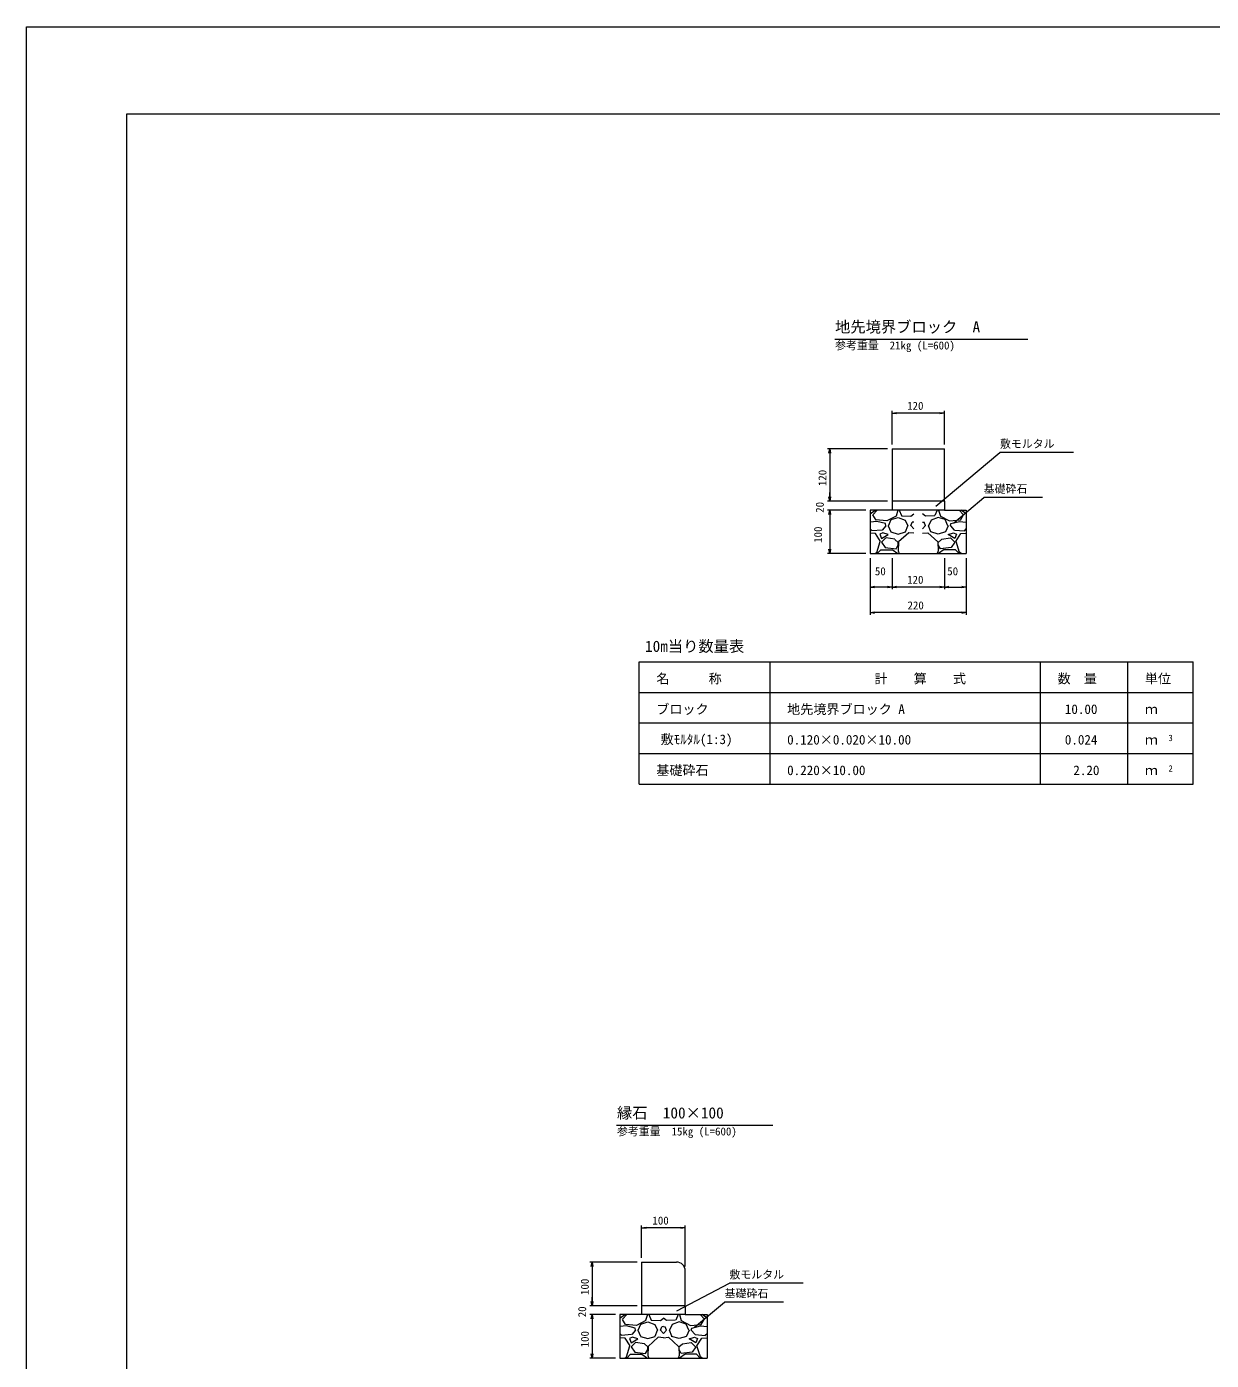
# Model space of a CAD drawing. Units: millimetres on the paper. Extents: x 0 to 841, y 0 to 594.
# Drawn here: x 0 to 271.6, y 288.5 to 594 of the extents above; entities that cross this region are included whole.
import ezdxf
from ezdxf.enums import TextEntityAlignment as Align

# ---------------------------------------------------------------- set-up
doc = ezdxf.new("R2010")
doc.units = ezdxf.units.MM
for name, color, linetype, lineweight in [('D-MTR-FRAM（材料表図枠）', 2, 'Continuous', 18), ('D-STR-DIM（寸法）', 7, 'Continuous', 18), ('D-STR-HTXT（旗揚げ）', 7, 'Continuous', 18), ('D-STR-STRn（構造物）', 7, 'Continuous', 18), ('D-STR（構造物外形線）', 1, 'Continuous', 18), ('D-TTL(外枠）', 2, 'Continuous', 18), ('DEFPOINTS_2', 8, 'Continuous', 18)]:
    doc.layers.add(name, color=color, linetype=linetype, lineweight=lineweight)
for name, color, linetype in [('D-MTR-TXT(文字列）', 7, 'Continuous'), ('D-MTR（材料表タイトル）', 7, 'Continuous'), ('D-STR-TXT（文字）', 7, 'Continuous'), ('D-TTL-TXT（文字）', 7, 'Continuous')]:
    doc.layers.add(name, color=color, linetype=linetype)
doc.styles.add('ＭＳ ゴシック', font='')
doc.styles.get('ＭＳ ゴシック').set_extended_font_data('MS Gothic')

msp = doc.modelspace()

# ---------------------------------------------------------------- linework, layer by layer
at = {"layer": 'D-MTR-FRAM（材料表図枠）'}
for p, q in [((140.41, 448.472), (267.41, 448.472)), ((140.41, 420.472), (140.41, 448.472)), ((170.41, 420.472), (170.41, 448.472)), ((232.41, 420.472), (232.41, 448.472)), ((252.41, 420.472), (252.41, 448.472)), ((267.41, 420.472), (267.41, 448.472)), ((140.41, 441.472), (267.41, 441.472)), ((140.41, 434.472), (267.41, 434.472)), ((140.41, 427.472), (267.41, 427.472)), ((140.41, 420.472), (267.41, 420.472))]:
    msp.add_line(p, q, dxfattribs=at)
at = {"layer": 'D-STR-DIM（寸法）'}
for p, q in [((198.369, 498.268), (198.369, 505.972)), ((198.369, 505.472), (199.369, 505.639)), ((199.369, 505.306), (198.369, 505.472)), ((198.369, 505.472), (199.369, 505.472)), ((209.369, 505.472), (199.369, 505.472)), ((209.369, 505.639), (210.369, 505.472)), ((210.369, 505.472), (209.369, 505.306)), ((210.369, 505.472), (209.369, 505.472)), ((210.369, 498.268), (210.369, 505.972)), ((197.369, 497.268), (183.58, 497.268)), ((183.913, 496.268), (184.08, 497.268)), ((184.08, 497.268), (184.247, 496.268)), ((184.08, 497.268), (184.08, 496.268)), ((184.08, 496.268), (184.08, 486.268)), ((184.08, 485.268), (183.913, 486.268)), ((184.08, 485.268), (183.913, 486.268)), ((184.08, 486.268), (184.08, 487.268)), ((184.247, 486.268), (184.08, 485.268)), ((184.08, 485.268), (184.08, 486.268)), ((184.247, 486.268), (184.08, 485.268)), ((184.08, 485.268), (184.08, 486.268)), ((197.369, 485.268), (183.58, 485.268)), ((197.369, 485.268), (183.58, 485.268)), ((192.369, 483.268), (183.58, 483.268)), ((192.369, 483.268), (183.58, 483.268)), ((183.913, 482.268), (184.08, 483.268)), ((183.913, 482.268), (184.08, 483.268)), ((184.08, 483.268), (184.247, 482.268)), ((184.08, 483.268), (184.08, 482.268)), ((184.08, 483.268), (184.247, 482.268)), ((184.08, 483.268), (184.08, 482.268)), ((184.08, 482.268), (184.08, 474.268)), ((184.08, 482.268), (184.08, 481.268)), ((184.08, 473.268), (183.913, 474.268)), ((184.247, 474.268), (184.08, 473.268)), ((184.08, 473.268), (184.08, 474.268)), ((192.369, 473.268), (183.58, 473.268)), ((193.369, 472.268), (193.369, 465.124)), ((193.369, 472.268), (193.369, 459.249)), ((198.369, 472.268), (198.369, 465.124)), ((198.369, 472.268), (198.369, 465.124)), ((210.369, 472.268), (210.369, 465.124)), ((210.369, 472.268), (210.369, 465.124)), ((215.369, 472.268), (215.369, 465.124)), ((215.369, 472.268), (215.369, 459.249)), ((193.369, 465.624), (194.369, 465.791)), ((194.369, 465.458), (193.369, 465.624)), ((193.369, 465.624), (194.369, 465.624)), ((197.369, 465.624), (194.369, 465.624)), ((197.369, 465.791), (198.369, 465.624)), ((198.369, 465.624), (197.369, 465.458)), ((198.369, 465.624), (197.369, 465.624)), ((198.369, 465.624), (199.369, 465.791)), ((199.369, 465.458), (198.369, 465.624)), ((198.369, 465.624), (199.369, 465.624)), ((209.369, 465.624), (199.369, 465.624)), ((209.369, 465.791), (210.369, 465.624)), ((210.369, 465.624), (209.369, 465.458)), ((210.369, 465.624), (209.369, 465.624)), ((210.369, 465.624), (211.369, 465.791)), ((211.369, 465.458), (210.369, 465.624)), ((210.369, 465.624), (211.369, 465.624)), ((211.369, 465.624), (214.369, 465.624)), ((214.369, 465.791), (215.369, 465.624)), ((215.369, 465.624), (214.369, 465.458)), ((215.369, 465.624), (214.369, 465.624)), ((193.369, 459.749), (194.369, 459.916)), ((194.369, 459.582), (193.369, 459.749)), ((193.369, 459.749), (194.369, 459.749)), ((214.369, 459.749), (194.369, 459.749)), ((214.369, 459.916), (215.369, 459.749)), ((215.369, 459.749), (214.369, 459.582)), ((215.369, 459.749), (214.369, 459.749)), ((140.976, 311.956), (140.976, 319.31)), ((140.976, 318.81), (141.976, 318.977)), ((141.976, 318.644), (140.976, 318.81)), ((140.976, 318.81), (141.976, 318.81)), ((149.976, 318.81), (141.976, 318.81)), ((149.976, 318.977), (150.976, 318.81)), ((150.976, 318.81), (149.976, 318.644)), ((150.976, 318.81), (149.976, 318.81)), ((150.976, 309.956), (150.976, 319.31)), ((139.976, 310.956), (129.106, 310.956)), ((129.44, 309.956), (129.606, 310.956)), ((129.606, 310.956), (129.773, 309.956)), ((129.606, 310.956), (129.606, 309.956)), ((129.606, 309.956), (129.606, 301.956)), ((129.606, 301.956), (129.606, 302.956)), ((139.976, 300.956), (129.106, 300.956)), ((139.976, 300.956), (129.106, 300.956)), ((129.606, 300.956), (129.44, 301.956)), ((129.606, 300.956), (129.44, 301.956)), ((129.773, 301.956), (129.606, 300.956)), ((129.606, 300.956), (129.606, 301.956)), ((129.773, 301.956), (129.606, 300.956)), ((129.606, 300.956), (129.606, 301.956)), ((134.976, 298.956), (129.106, 298.956)), ((134.976, 298.956), (129.106, 298.956)), ((129.44, 297.956), (129.606, 298.956)), ((129.44, 297.956), (129.606, 298.956)), ((129.606, 298.956), (129.773, 297.956)), ((129.606, 298.956), (129.606, 297.956)), ((129.606, 298.956), (129.773, 297.956)), ((129.606, 298.956), (129.606, 297.956)), ((129.606, 297.956), (129.606, 289.956)), ((129.606, 297.956), (129.606, 296.956)), ((134.976, 288.956), (129.106, 288.956)), ((129.606, 288.956), (129.44, 289.956)), ((129.773, 289.956), (129.606, 288.956)), ((129.606, 288.956), (129.606, 289.956))]:
    msp.add_line(p, q, dxfattribs=at)
at = {"layer": 'D-STR-HTXT（旗揚げ）'}
for p, q in [((185.232, 522.422), (229.528, 522.422)), ((208.438, 484.117), (223.123, 496.456)), ((239.979, 496.456), (223.123, 496.456)), ((212.519, 480.364), (219.398, 486.13)), ((232.871, 486.13), (219.398, 486.13)), ((135.232, 342.347), (171.067, 342.347)), ((149.044, 299.805), (161.111, 306.133)), ((177.967, 306.133), (161.111, 306.133)), ((153.126, 296.052), (160.004, 301.818)), ((173.478, 301.818), (160.004, 301.818))]:
    msp.add_line(p, q, dxfattribs=at)
at = {"layer": 'D-STR-STRn（構造物）'}
for p, q in [((198.369, 483.268), (193.369, 483.268)), ((193.369, 483.268), (193.369, 473.268)), ((193.369, 482.398), (194.495, 483.268)), ((193.987, 482.164), (194.98, 483.268)), ((198.369, 485.268), (198.369, 483.268)), ((210.369, 483.268), (198.369, 483.268)), ((199.69, 483.262), (199.29, 481.862)), ((200.031, 483.268), (200.57, 481.986)), ((208.708, 483.268), (208.168, 481.986)), ((209.048, 483.262), (209.448, 481.862)), ((210.369, 485.268), (210.369, 483.268)), ((210.369, 483.268), (215.369, 483.268)), ((214.752, 482.164), (213.758, 483.268)), ((215.369, 482.398), (214.243, 483.268)), ((215.369, 483.268), (215.369, 473.268)), ((194.895, 480.652), (193.369, 480.491)), ((194.706, 480.958), (194.006, 482.158)), ((197.18, 480.784), (194.68, 480.984)), ((196.883, 480.169), (194.883, 480.669)), ((196.988, 479.657), (196.888, 480.157)), ((199.291, 481.856), (197.191, 480.756)), ((197.584, 479.663), (198.184, 481.063)), ((198.188, 481.063), (199.788, 481.563)), ((199.783, 481.563), (201.383, 480.963)), ((200.581, 481.958), (202.681, 481.858)), ((201.388, 480.96), (201.988, 479.66)), ((202.684, 479.666), (202.984, 480.466)), ((202.687, 481.871), (203.369, 482.398)), ((203.369, 480.491), (202.995, 480.452)), ((206.051, 481.871), (205.369, 482.398)), ((205.369, 480.491), (205.743, 480.452)), ((206.054, 479.666), (205.754, 480.466)), ((208.158, 481.958), (206.058, 481.858)), ((207.35, 480.96), (206.75, 479.66)), ((208.955, 481.563), (207.355, 480.963)), ((210.551, 481.063), (208.951, 481.563)), ((209.447, 481.856), (211.547, 480.756)), ((211.154, 479.663), (210.554, 481.063)), ((211.558, 480.784), (214.058, 480.984)), ((211.751, 479.657), (211.851, 480.157)), ((211.855, 480.169), (213.855, 480.669)), ((213.843, 480.652), (215.369, 480.491)), ((214.032, 480.958), (214.732, 482.158)), ((193.783, 478.496), (193.369, 478.948)), ((194.589, 477.853), (193.369, 477.955)), ((196.08, 478.669), (193.78, 478.469)), ((195.709, 476.069), (194.609, 477.869)), ((195.583, 477.763), (195.983, 476.763)), ((196.285, 478.059), (195.585, 477.759)), ((195.983, 476.766), (197.483, 477.666)), ((196.986, 476.863), (195.986, 475.863)), ((196.987, 479.664), (196.087, 478.664)), ((197.49, 477.665), (196.29, 478.065)), ((198.998, 476.569), (196.998, 476.869)), ((197.478, 479.666), (198.078, 478.266)), ((198.079, 478.256), (199.779, 477.756)), ((199.792, 477.757), (201.492, 478.257)), ((202.189, 478.063), (199.889, 475.963)), ((201.483, 478.268), (201.983, 479.668)), ((203.369, 477.955), (202.189, 478.053)), ((203.369, 478.948), (202.683, 479.696)), ((205.369, 478.948), (206.055, 479.696)), ((205.369, 477.955), (206.549, 478.053)), ((206.549, 478.063), (208.849, 475.963)), ((207.255, 478.268), (206.755, 479.668)), ((208.946, 477.757), (207.246, 478.257)), ((210.66, 478.256), (208.96, 477.756)), ((209.74, 476.569), (211.74, 476.869)), ((211.261, 479.666), (210.661, 478.266)), ((211.249, 477.665), (212.449, 478.065)), ((212.755, 476.766), (211.255, 477.666)), ((211.752, 479.664), (212.652, 478.664)), ((211.752, 476.863), (212.752, 475.863)), ((212.453, 478.059), (213.153, 477.759)), ((212.659, 478.669), (214.959, 478.469)), ((213.155, 477.763), (212.755, 476.763)), ((213.03, 476.069), (214.13, 477.869)), ((214.149, 477.853), (215.369, 477.955)), ((214.955, 478.496), (215.369, 478.948)), ((194.888, 473.56), (195.688, 476.06)), ((194.98, 473.268), (195.787, 474.164)), ((195.787, 474.164), (198.387, 474.164)), ((195.983, 475.867), (196.783, 474.667)), ((196.79, 474.659), (199.29, 474.359)), ((198.383, 474.186), (199.683, 473.286)), ((199.808, 475.842), (199.008, 476.542)), ((199.289, 474.365), (199.789, 475.265)), ((199.77, 473.886), (200.031, 473.268)), ((199.882, 475.968), (199.782, 473.868)), ((199.787, 475.264), (199.787, 475.864)), ((208.968, 473.886), (208.708, 473.268)), ((208.856, 475.968), (208.956, 473.868)), ((208.931, 475.842), (209.731, 476.542)), ((209.449, 474.365), (208.949, 475.265)), ((208.952, 475.264), (208.952, 475.864)), ((210.355, 474.186), (209.055, 473.286)), ((211.949, 474.659), (209.449, 474.359)), ((212.952, 474.164), (210.352, 474.164)), ((212.755, 475.867), (211.955, 474.667)), ((213.758, 473.268), (212.952, 474.164)), ((213.851, 473.56), (213.051, 476.06)), ((193.369, 473.268), (215.369, 473.268)), ((194.495, 473.268), (194.887, 473.571)), ((214.243, 473.268), (213.851, 473.571)), ((140.976, 300.956), (140.976, 298.956)), ((150.976, 300.956), (150.976, 298.956)), ((140.976, 298.956), (135.976, 298.956)), ((135.976, 298.956), (135.976, 288.956)), ((135.976, 298.086), (137.102, 298.956)), ((136.593, 297.851), (137.587, 298.956)), ((137.313, 296.646), (136.613, 297.846)), ((139.787, 296.472), (137.287, 296.672)), ((150.976, 298.956), (138.976, 298.956)), ((141.898, 297.544), (139.798, 296.444)), ((140.191, 295.35), (140.791, 296.75)), ((140.794, 296.751), (142.394, 297.251)), ((142.297, 298.95), (141.897, 297.55)), ((142.39, 297.25), (143.99, 296.65)), ((142.637, 298.956), (143.177, 297.674)), ((143.187, 297.646), (145.287, 297.546)), ((143.995, 296.648), (144.595, 295.348)), ((145.294, 297.558), (145.976, 298.086)), ((146.658, 297.558), (145.976, 298.086)), ((148.764, 297.646), (146.664, 297.546)), ((147.957, 296.648), (147.357, 295.348)), ((149.562, 297.25), (147.962, 296.65)), ((149.314, 298.956), (148.775, 297.674)), ((151.157, 296.751), (149.557, 297.251)), ((149.655, 298.95), (150.055, 297.55)), ((150.054, 297.544), (152.154, 296.444)), ((150.976, 298.956), (155.976, 298.956)), ((151.761, 295.35), (151.161, 296.75)), ((152.165, 296.472), (154.665, 296.672)), ((155.358, 297.851), (154.365, 298.956)), ((154.639, 296.646), (155.339, 297.846)), ((155.976, 298.086), (154.85, 298.956)), ((155.976, 298.956), (155.976, 288.956)), ((137.502, 296.34), (135.976, 296.179)), ((136.39, 294.184), (135.976, 294.636)), ((137.196, 293.541), (135.976, 293.643)), ((138.686, 294.357), (136.386, 294.157)), ((138.315, 291.757), (137.215, 293.557)), ((139.49, 295.857), (137.49, 296.357)), ((138.19, 293.451), (138.59, 292.451)), ((138.892, 293.747), (138.192, 293.447)), ((138.59, 292.453), (140.09, 293.353)), ((139.593, 295.351), (138.693, 294.351)), ((140.096, 293.353), (138.896, 293.753)), ((139.594, 295.345), (139.494, 295.845)), ((140.084, 295.354), (140.684, 293.954)), ((140.685, 293.944), (142.385, 293.444)), ((142.399, 293.445), (144.099, 293.945)), ((144.796, 293.75), (142.496, 291.65)), ((144.09, 293.956), (144.59, 295.356)), ((145.976, 293.643), (144.796, 293.741)), ((145.976, 294.636), (145.29, 295.384)), ((145.291, 295.354), (145.591, 296.154)), ((145.976, 296.179), (145.602, 296.14)), ((145.976, 296.179), (146.35, 296.14)), ((145.976, 294.636), (146.662, 295.384)), ((145.976, 293.643), (147.156, 293.741)), ((146.661, 295.354), (146.361, 296.154)), ((147.156, 293.75), (149.456, 291.65)), ((147.862, 293.956), (147.362, 295.356)), ((149.553, 293.445), (147.853, 293.945)), ((151.266, 293.944), (149.566, 293.444)), ((151.867, 295.354), (151.267, 293.954)), ((151.855, 293.353), (153.055, 293.753)), ((153.362, 292.453), (151.862, 293.353)), ((152.357, 295.345), (152.457, 295.845)), ((152.358, 295.351), (153.258, 294.351)), ((152.462, 295.857), (154.462, 296.357)), ((153.06, 293.747), (153.76, 293.447)), ((153.265, 294.357), (155.565, 294.157)), ((153.762, 293.451), (153.362, 292.451)), ((153.636, 291.757), (154.736, 293.557)), ((154.45, 296.34), (155.976, 296.179)), ((154.756, 293.541), (155.976, 293.643)), ((155.562, 294.184), (155.976, 294.636)), ((137.494, 289.248), (138.294, 291.748)), ((138.59, 291.555), (139.39, 290.355)), ((139.593, 292.551), (138.593, 291.551)), ((139.396, 290.347), (141.896, 290.047)), ((141.605, 292.257), (139.605, 292.557)), ((142.414, 291.53), (141.614, 292.23)), ((141.896, 290.052), (142.396, 290.952)), ((142.489, 291.656), (142.389, 289.556)), ((142.393, 290.951), (142.393, 291.551)), ((149.463, 291.656), (149.563, 289.556)), ((149.537, 291.53), (150.337, 292.23)), ((150.056, 290.052), (149.556, 290.952)), ((149.558, 290.951), (149.558, 291.551)), ((152.555, 290.347), (150.055, 290.047)), ((150.347, 292.257), (152.347, 292.557)), ((152.359, 292.551), (153.359, 291.551)), ((153.362, 291.555), (152.562, 290.355)), ((154.457, 289.248), (153.657, 291.748)), ((135.976, 288.956), (155.976, 288.956)), ((137.102, 288.956), (137.494, 289.258)), ((137.587, 288.956), (138.393, 289.851)), ((138.393, 289.851), (140.993, 289.851)), ((140.99, 289.874), (142.29, 288.974)), ((142.377, 289.574), (142.637, 288.956)), ((149.575, 289.574), (149.314, 288.956)), ((150.962, 289.874), (149.662, 288.974)), ((153.558, 289.851), (150.958, 289.851)), ((154.365, 288.956), (153.558, 289.851)), ((154.85, 288.956), (154.458, 289.258))]:
    msp.add_line(p, q, dxfattribs=at)
at = {"layer": 'D-STR（構造物外形線）'}
for p, q in [((198.369, 497.268), (210.369, 497.268)), ((198.369, 497.268), (198.369, 485.268)), ((210.369, 485.268), (210.369, 497.268)), ((210.369, 485.268), (198.369, 485.268)), ((140.976, 310.956), (148.976, 310.956)), ((140.976, 310.956), (140.976, 300.956)), ((150.976, 300.956), (150.976, 308.956)), ((150.976, 300.956), (140.976, 300.956))]:
    msp.add_line(p, q, dxfattribs=at)
msp.add_arc((148.976, 308.956), 2, 0, 90, dxfattribs=at)
at = {"layer": 'D-TTL(外枠）'}
for p, q in [((23, 574), (818, 574)), ((23, 20), (23, 574))]:
    msp.add_line(p, q, dxfattribs=at)
at = {"layer": 'DEFPOINTS_2'}
for p, q in [((0, 594), (841, 594)), ((0, 0), (0, 594))]:
    msp.add_line(p, q, dxfattribs=at)

# ---------------------------------------------------------------- texts
at = {"layer": 'D-MTR-TXT(文字列）', "style": 'ＭＳ ゴシック'}
for s, height, p in [('名\u3000\u3000\u3000称', 2.199, (144.332, 442.875)), ('計\u3000\u3000算\u3000\u3000式', 2.199, (194.34, 442.875)), ('数\u3000量', 2.199, (236.332, 442.875)), ('単位', 2.199, (256.332, 442.875)), ('ブロック', 2.199, (144.332, 435.875)), ('地先境界ブロック A', 2.199, (174.332, 435.875)), ('10.00', 2.199, (237.984, 435.875)), ('ｍ', 2.199, (256.332, 435.875)), ('敷ﾓﾙﾀﾙ(1:3)', 2.199, (145.332, 428.976)), ('0.120×0.020×10.00', 2.199, (174.332, 428.875)), ('0.024', 2.199, (237.984, 428.875)), ('ｍ', 2.199, (256.332, 428.875)), ('3', 1.466, (261.734, 429.88)), ('基礎砕石', 2.199, (144.332, 421.875)), ('0.220×10.00', 2.199, (174.332, 421.875)), ('2.20', 2.199, (239.933, 421.875)), ('2', 1.466, (261.734, 422.88)), ('ｍ', 2.199, (256.332, 421.875))]:
    msp.add_text(s, height=height, dxfattribs=at).set_placement(p, align=Align.BOTTOM_LEFT)
at = {"layer": 'D-MTR（材料表タイトル）', "style": 'ＭＳ ゴシック'}
msp.add_text('10m当り数量表', height=2.566, dxfattribs=at).set_placement((141.752, 449.997), align=Align.BOTTOM_LEFT)
at = {"layer": 'D-STR-DIM（寸法）', "style": 'ＭＳ ゴシック'}
for s, p in [('120', (201.837, 505.672)), ('50', (194.443, 467.767)), ('120', (201.837, 465.824)), ('50', (211.034, 467.767)), ('220', (201.92, 459.949)), ('100', (143.444, 319.01))]:
    msp.add_text(s, height=1.833, dxfattribs=at).set_placement(p, align=Align.BOTTOM_LEFT)
for s, p in [('120', (183.88, 488.736)), ('20', (183.28, 482.631)), ('100', (182.877, 475.736)), ('100', (129.406, 303.424)), ('20', (128.806, 298.319)), ('100', (129.406, 291.424))]:
    msp.add_text(s, height=1.833, rotation=90, dxfattribs=at).set_placement(p, align=Align.BOTTOM_LEFT)
at = {"layer": 'D-STR-TXT（文字）', "style": 'ＭＳ ゴシック'}
for s, p in [('敷モルタル', (223.123, 496.961)), ('基礎砕石', (219.398, 486.635)), ('敷モルタル', (161.111, 306.638)), ('基礎砕石', (160.004, 302.323))]:
    msp.add_text(s, height=1.833, dxfattribs=at).set_placement(p, align=Align.BOTTOM_LEFT)
at = {"layer": 'D-TTL-TXT（文字）', "style": 'ＭＳ ゴシック'}
for s, height, p in [('地先境界ブロック\u3000A', 2.566, (185.325, 523.165)), ('参考重量\u300021kg (L=600)', 1.833, (185.325, 519.502)), ('縁石\u3000100×100', 2.566, (135.325, 343.091)), ('参考重量\u300015kg (L=600)', 1.833, (135.325, 339.427))]:
    msp.add_text(s, height=height, dxfattribs=at).set_placement(p, align=Align.BOTTOM_LEFT)

doc.saveas('drawing.dxf')
